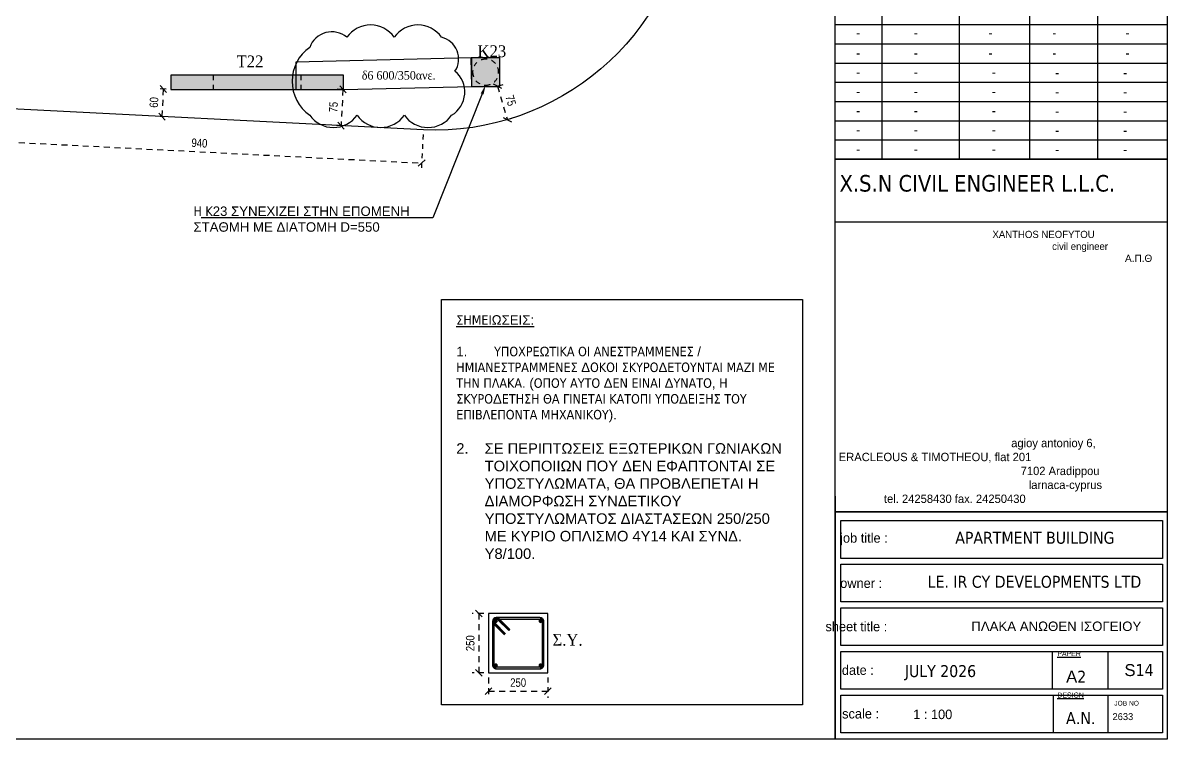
# Model space of a CAD drawing. Header units: millimetres. Extents: x -2171 to 1563, y -1758 to -1505.
# Drawn here: x -1074.01 to -1049.82, y -1630.29 to -1615.16 of the extents above; entities that cross this region are included whole.
import ezdxf
from ezdxf import colors
from ezdxf.entities.mleader import LeaderData, LeaderLine
from ezdxf.math import Vec2, Vec3

# ---------------------------------------------------------------- set-up
doc = ezdxf.new("R2010")
doc.units = ezdxf.units.MM
doc.header["$PDMODE"] = 32
for name, pattern in [('DASHED2', [0.375, 0.25, -0.125]), ('DOT', [0.025, 0, -0.025]), ('HIDDEN', [0.375, 0.25, -0.125]), ('HIDDEN2', [0.1875, 0.125, -0.0625])]:
    doc.linetypes.add(name, pattern=pattern)
doc.layers.get('Defpoints').update_dxf_attribs({"color": 6})
for name, color, linetype in [('-S_TEXT', 3, 'Continuous'), ('ANOIGMATA', 7, 'Continuous'), ('athinas comments', 10, 'Continuous'), ('Col_Det_1', 7, 'Continuous'), ('Col_Det_3', 7, 'Continuous'), ('Col_Det_Fill_3', 7, 'Continuous'), ('Fill_Col', 7, 'Continuous'), ('Geo_Beam', 7, 'Continuous'), ('Geo_Col', 7, 'Continuous'), ('Geo_Lines', 7, 'Continuous'), ('Text_Beam', 7, 'Continuous'), ('Text_Col_-1', 7, 'Continuous'), ('Text_Col_1', 7, 'Continuous')]:
    doc.layers.add(name, color=color, linetype=linetype)
doc.layers.add('A-ANNO-DIMS', color=1, linetype='Continuous', lineweight=9)
doc.layers.add('TEXT', color=20, linetype='Continuous', lineweight=13)
doc.styles.add('1-100', font='arial.ttf', dxfattribs={"width": 0.8})
doc.styles.add('S1TmsNwRmn1088_b_934_161', font='times.ttf', dxfattribs={"width": 0.933629, "height": 0.10875})
doc.styles.add('S1TmsNwRmn11_b_934_161', font='times.ttf', dxfattribs={"width": 0.933629, "height": 0.001087})
doc.styles.get("Standard").update_dxf_attribs({"font": 'tahoma.ttf'})
doc.dimstyles.new('Copy of 1-100', dxfattribs={"dimtxt": 0.18, "dimasz": 0.14, "dimexe": 0.14, "dimexo": 0.1, "dimgap": 0.09, "dimtad": 1, "dimdec": 0, "dimlfac": 100, "dimrnd": 5, "dimzin": 5, "dimdsep": 46, "dimtxsty": '1-100', "dimblk": 'OBLIQUE', "dimcen": 0.09, "dimclrd": 1, "dimclre": 1, "dimclrt": 2, "dimadec": 0, "dimazin": 0, "dimtfac": 1, "dimtdec": 0, "dimtix": 1, "dimtmove": 2, "dimatfit": 3, "dimfxl": 5, "dimfxlon": 1, "dimtolj": 1, "dimtzin": 5, "dimarcsym": 0})
doc.dimstyles.new('dim 1-20', dxfattribs={"dimtxt": 0.18, "dimasz": 0.14, "dimexe": 0.14, "dimexo": 0.1, "dimgap": 0.09, "dimtad": 1, "dimdec": 0, "dimlfac": 200, "dimzin": 5, "dimdsep": 46, "dimtxsty": '1-100', "dimblk": 'OBLIQUE', "dimcen": 0.09, "dimclrd": 1, "dimclre": 1, "dimclrt": 2, "dimadec": 0, "dimazin": 0, "dimtfac": 1, "dimtdec": 0, "dimtix": 1, "dimtmove": 2, "dimatfit": 3, "dimldrblk": 'OBLIQUE', "dimfxl": 5, "dimfxlon": 1, "dimtolj": 1, "dimtzin": 5, "dimarcsym": 0})

# ---------------------------------------------------------------- blocks, each defined once
blk = doc.blocks.new('PINAKAKI')
at = {"color": 0}
for p, q in [((121988.65, -208358.392), (121988.65, -208373.351)), ((121989.64, -208370.631), (121989.64, -208374.541)), ((121991.28, -208374.541), (121991.28, -208370.631)), ((121992.766, -208374.541), (121992.766, -208370.631)), ((121994.208, -208374.541), (121994.208, -208370.631)), ((121995.67, -208375.87), (121988.651, -208375.87)), ((121988.651, -208381.659), (121988.651, -208386.792)), ((121988.774, -208382.974), (121988.774, -208382.175)), ((121988.774, -208383.895), (121988.774, -208383.096)), ((121988.774, -208384.816), (121988.774, -208384.018)), ((121988.774, -208385.738), (121988.774, -208384.939)), ((121988.774, -208386.659), (121988.774, -208385.861))]:
    blk.add_line(p, q, dxfattribs=at)
at = {"color": 3}
blk.add_line((121995.67, -208372.455), (121995.67, -208374.541), dxfattribs=at)
at = {"color": 0}
for points in [[(121988.651, -208370.631), (121995.67, -208370.631), (121995.67, -208374.541), (121988.651, -208374.541)], [(121988.651, -208370.631), (121995.67, -208370.631), (121995.67, -208374.541), (121988.651, -208374.541)], [(121988.651, -208374.541), (121995.67, -208374.541), (121995.67, -208381.988), (121988.651, -208381.988)], [(121988.651, -208381.988), (121995.67, -208381.988), (121995.67, -208386.792), (121988.651, -208386.792)]]:
    blk.add_lwpolyline(points, close=True, dxfattribs=at)
for points in [[(121988.651, -208371.697), (121995.67, -208371.697)], [(121988.651, -208372.103), (121995.67, -208372.103)], [(121988.651, -208372.51), (121995.67, -208372.51)], [(121988.651, -208372.916), (121995.67, -208372.916)], [(121988.651, -208373.322), (121995.67, -208373.322)], [(121988.651, -208373.728), (121995.67, -208373.728)], [(121988.651, -208374.135), (121995.67, -208374.135)], [(121988.774, -208382.175), (121995.574, -208382.175), (121995.574, -208382.974), (121988.774, -208382.974)], [(121988.774, -208383.096), (121995.574, -208383.096), (121995.574, -208383.895), (121988.774, -208383.895)], [(121988.774, -208384.018), (121995.574, -208384.018), (121995.574, -208384.816), (121988.774, -208384.816)], [(121988.774, -208384.939), (121995.574, -208384.939), (121995.574, -208385.738), (121988.774, -208385.738)], [(121993.239, -208384.939), (121993.239, -208385.738)], [(121994.417, -208384.939), (121994.417, -208385.738)], [(121988.774, -208385.861), (121995.574, -208385.861), (121995.574, -208386.659), (121988.774, -208386.659)], [(121993.259, -208385.861), (121993.259, -208386.659)], [(121994.417, -208385.861), (121994.417, -208386.659)]]:
    blk.add_lwpolyline(points, dxfattribs=at)
blk.add_lwpolyline([(121988.651, -208374.541), (121995.67, -208374.541)])
at = {"layer": 'ANOIGMATA', "attachment_point": 1}
for s, insert, char_height, width in [('\\pi4.5494;{\\fBankGothic Lt BT|b0|i0|c0|p34;\\H1.5x;\\C7;XANTHOS NEOFYTOU\\P\\pi5.8103;civil engineer\\P\\pi7.351;\\fArial|b0|i0|c161|p34;Α.Π.Θ}', (121987.429, -208376.054), 0.10094, 7.9171), ('\\pi4.88765;{\\fBankGothic Lt BT|b0|i0|c161|p34;\\H1.1667x;\\C0;agioy antonioy 6,\\P\\pi1.24243;ERACLEOUS & TIMOTHEOU, flat 201\\P\\pi5.08735;7102 Aradippou\\P\\pi5.25915;larnaca-cyprus\\P\\pi2.19835;tel. 24258430 fax. 24250430}', (121987.487, -208380.449), 0.15141, 8.05841), ('\\pi1.00598;{\\fBankGothic Lt BT|b0|i0|c0|p34;\\H1.5x;\\C7; \\H1.3333x; job title :}', (121987.622, -208382.441), 0.10094, 3.33818), ('\\A1;{\\H0.99983x;\\C7;APARTMENT BUILDING  \\H0.75013x;  }', (121991.193, -208382.412), 0.25234, 5.34758), ('\\pi1.54818;{\\fBankGothic Lt BT|b0|i0|c0|p34;\\H1.5x;\\C7; \\H1.3333x; owner :}', (121987.081, -208383.397), 0.10094, 3.33818), ('\\A1;{\\C7;LE. IR CY DEVELOPMENTS LTD  }', (121990.609, -208383.342), 0.2523, 5.34758), ('{\\fBankGothic Lt BT|b0|i0|c0|p34;\\C7;     sheet title :}', (121988.074, -208384.313), 0.20187, 3.33818), ('\\pi1.70638;{\\fBankGothic Lt BT|b0|i0|c161|p34;\\H0.5x;\\L\\C7;PAPER\\H2x;\\l }', (121991.643, -208384.933), 0.2125, 3.51387), ('\\pi1.98789;{\\fBankGothic Lt BT|b0|i0|c0|p34;\\C7; date :}', (121986.733, -208385.234), 0.20187, 3.33818), ('{\\fTahoma|b0|i0|c0|p34;\\C7;JULY 2026}', (121990.127, -208385.229), 0.25234, 4.57511), ('\\pi1.70638;{\\fBankGothic Lt BT|b0|i0|c0|p34;\\H0.5x;\\L\\C7;DESIGN\\H2x;\\l }', (121991.643, -208385.808), 0.2125, 3.51387), ('\\pi1.77876;{\\fBankGothic Lt BT|b0|i0|c0|p34;\\C7; scale :}', (121986.947, -208386.155), 0.20187, 3.33818), ('\\pi0.81053;{\\fBankGothic Lt BT|b0|i0|c0|p34;\\C7;JOB NO}', (121993.744, -208385.984), 0.10094, 3.33818), ('\\pi1.1781;{\\fBankGothic Lt BT|b0|i0|c161|p34;\\C7;2\\fBankGothic Lt BT|b0|i0|c0|p34;633}', (121993.339, -208386.244), 0.14671, 4.85205)]:
    blk.add_mtext(s, dxfattribs=dict(at, insert=insert, char_height=char_height, width=width))
at = {"layer": 'ANOIGMATA', "char_height": 0.25234, "attachment_point": 1}
for s, insert in [('{\\fArial|b0|i0|c186|p34;A}2', (121993.535, -208385.347)), ('A{\\fArial|b0|i0|c186|p34;.}N{\\fArial|b0|i0|c186|p34;.}', (121993.535, -208386.222))]:
    blk.add_mtext_dynamic_manual_height_columns(s, width=10.89316, gutter_width=1, heights=[0], dxfattribs=dict(at, insert=insert))
at = {"layer": 'TEXT', "color": 0, "attachment_point": 1}
for s, insert, char_height, width in [('\\pi0.46934;{\\H0.8x;\\C7;-}', (121988.625, -208371.768), 0.25391, 1.01563), ('\\pi1.23106;{\\H0.8x;\\C7;-}', (121989.084, -208371.768), 0.25391, 2.53906), ('\\pi1.09396;{\\H0.8x;\\C7;   -}', (121990.571, -208371.768), 0.25391, 2.53906), ('\\pi1.23106;{\\H0.8x;\\C7;-}', (121992.012, -208371.768), 0.25391, 2.53906), ('\\pi1.23106;{\\H0.8x;\\C7;-}', (121993.558, -208371.768), 0.25391, 2.53906), ('\\pi0.46934;{\\H0.8x;\\C7;-}', (121988.625, -208372.192), 0.25391, 1.01563), ('\\pi1.23106;{\\H0.8x;\\C7;-}', (121989.084, -208372.192), 0.25391, 2.53906), ('\\pi1.09396;{\\H0.8x;\\C7;   -}', (121990.571, -208372.192), 0.25391, 2.53906), ('\\pi1.23106;{\\H0.8x;\\C7;-}', (121992.012, -208372.192), 0.25391, 2.53906), ('\\pi1.23106;{\\H0.8x;\\C7;-}', (121993.558, -208372.192), 0.25391, 2.53906), ('\\pi0.46934;{\\H0.8x;\\C7;-}', (121988.625, -208372.598), 0.25391, 1.01563), ('\\pi1.23106;{\\H0.8x;\\C7;-}', (121989.084, -208372.598), 0.25391, 2.53906), ('\\pi1.23106;{\\H0.8x;\\C7;-}', (121990.732, -208372.598), 0.25391, 2.53906), ('\\pi0.5953;{\\fTahoma|b0|i0|c161|p34;\\H0.8x;\\C7;-}', (121992.706, -208372.607), 0.25391, 1.26753), ('\\pi0.5953;{\\fTahoma|b0|i0|c161|p34;\\H0.8x;\\C7;-}', (121994.148, -208372.607), 0.25391, 1.26753), ('\\pi0.46934;{\\H0.8x;\\C7;-}', (121988.625, -208373.004), 0.25391, 1.01563), ('\\pi1.23106;{\\H0.8x;\\C7;-}', (121989.084, -208373.004), 0.25391, 2.53906), ('\\pi1.23106;{\\H0.8x;\\C7;-}', (121990.732, -208373.004), 0.25391, 2.53906), ('\\pi0.5953;{\\fTahoma|b0|i0|c161|p34;\\H0.8x;\\C7;-}', (121992.706, -208373.013), 0.25391, 1.26753), ('\\pi0.5953;{\\fTahoma|b0|i0|c161|p34;\\H0.8x;\\C7;-}', (121994.148, -208373.013), 0.25391, 1.26753), ('\\pi0.46934;{\\H0.8x;\\C7;-}', (121988.625, -208373.41), 0.25391, 1.01563), ('\\pi1.23106;{\\H0.8x;\\C7;-}', (121989.084, -208373.41), 0.25391, 2.53906), ('\\pi1.23106;{\\H0.8x;\\C7;-}', (121990.732, -208373.41), 0.25391, 2.53906), ('\\pi0.5953;{\\fTahoma|b0|i0|c161|p34;\\H0.8x;\\C7;-}', (121992.706, -208373.419), 0.25391, 1.26753), ('\\pi0.5953;{\\fTahoma|b0|i0|c161|p34;\\H0.8x;\\C7;-}', (121994.148, -208373.419), 0.25391, 1.26753), ('\\pi0.46934;{\\H0.8x;\\C7;-}', (121988.625, -208373.817), 0.25391, 1.01563), ('\\pi1.23106;{\\H0.8x;\\C7;-}', (121989.084, -208373.817), 0.25391, 2.53906), ('\\pi1.23106;{\\H0.8x;\\C7;-}', (121990.732, -208373.817), 0.25391, 2.53906), ('\\pi0.5953;{\\fTahoma|b0|i0|c161|p34;\\H0.8x;\\C7;-}', (121992.706, -208373.826), 0.25391, 1.26753), ('\\pi0.5953;{\\fTahoma|b0|i0|c161|p34;\\H0.8x;\\C7;-}', (121994.148, -208373.826), 0.25391, 1.26753), ('\\pi0.46934;{\\H0.8x;\\C7;-}', (121988.625, -208374.223), 0.25391, 1.01563), ('\\pi1.23106;{\\H0.8x;\\C7;-}', (121989.084, -208374.223), 0.25391, 2.53906), ('\\pi1.23106;{\\H0.8x;\\C7;-}', (121990.732, -208374.223), 0.25391, 2.53906), ('\\pi0.5953;{\\fTahoma|b0|i0|c161|p34;\\H0.8x;\\C7;-}', (121992.706, -208374.232), 0.25391, 1.26753), ('\\pi0.5953;{\\fTahoma|b0|i0|c161|p34;\\H0.8x;\\C7;-}', (121994.148, -208374.232), 0.25391, 1.26753), ('X.S.N CIVIL ENGINEER L.L.C.\\P', (121988.746, -208374.875), 0.35, 6.92207)]:
    blk.add_mtext(s, dxfattribs=dict(at, insert=insert, char_height=char_height, width=width))
blk = doc.blocks.new('_Oblique')
at = {"color": 0, "linetype": 'ByBlock', "lineweight": -2}
blk.add_line((-0.5, -0.5), (0.5, 0.5), dxfattribs=at)
blk = doc.blocks.new('*D62')
at = {"layer": 'A-ANNO-DIMS', "color": 1, "linetype": 'HIDDEN', "lineweight": -2, "ltscale": 0.5, "transparency": 16777216}
blk.add_line((-1074.96, -1617.043), (-1074.997, -1617.784), dxfattribs=at)
at = {"layer": 'A-ANNO-DIMS', "color": 1, "linetype": 'DASHED2', "lineweight": -2, "ltscale": 0.5, "transparency": 16777216}
blk.add_line((-1074.99, -1617.645), (-1065.579, -1618.125), dxfattribs=at)
at = {"layer": 'A-ANNO-DIMS', "color": 1, "linetype": 'HIDDEN2', "lineweight": -2, "ltscale": 0.5, "transparency": 16777216}
blk.add_line((-1065.549, -1617.524), (-1065.586, -1618.265), dxfattribs=at)
at = {"layer": 'Defpoints', "color": 0, "ltscale": 0.5, "transparency": 16777216}
for p in [(-1074.955, -1616.943), (-1065.544, -1617.424), (-1065.579, -1618.125)]:
    blk.add_point(p, dxfattribs=at)
at = {"layer": 'A-ANNO-DIMS', "color": 1, "lineweight": -2, "ltscale": 0.5, "transparency": 16777216, "xscale": 0.14, "yscale": 0.14, "zscale": 0.14}
for p, rotation in [((-1074.99, -1617.645), 177.0775280535242), ((-1065.579, -1618.125), 357.0775280535242)]:
    blk.add_blockref('_Oblique', p, dxfattribs=dict(at, rotation=rotation))
at = {"layer": 'A-ANNO-DIMS', "color": 2, "ltscale": 0.5, "transparency": 16777216, "insert": (-1070.276, -1617.703), "char_height": 0.18, "attachment_point": 5, "rotation": 357.0775, "style": '1-100'}
blk.add_mtext('\\A1;940', dxfattribs=at)
blk = doc.blocks.new('*D84')
at = {"layer": 'A-ANNO-DIMS', "color": 1, "linetype": 'HIDDEN', "lineweight": -2, "ltscale": 0.5, "transparency": 16777216}
blk.add_line((-1070.98, -1616.566), (-1071.181, -1616.556), dxfattribs=at)
at = {"layer": 'A-ANNO-DIMS', "color": 1, "linetype": 'DASHED2', "lineweight": -2, "ltscale": 0.5, "transparency": 16777216}
blk.add_line((-1071.041, -1616.563), (-1071.07, -1617.142), dxfattribs=at)
at = {"layer": 'A-ANNO-DIMS', "color": 1, "linetype": 'HIDDEN2', "lineweight": -2, "ltscale": 0.5, "transparency": 16777216}
blk.add_line((-1071.009, -1617.145), (-1071.21, -1617.134), dxfattribs=at)
at = {"layer": 'Defpoints', "color": 0, "ltscale": 0.5, "transparency": 16777216}
for p in [(-1070.88, -1616.571), (-1071.07, -1617.142), (-1070.909, -1617.15)]:
    blk.add_point(p, dxfattribs=at)
at = {"layer": 'A-ANNO-DIMS', "color": 1, "lineweight": -2, "ltscale": 0.5, "transparency": 16777216, "xscale": 0.14, "yscale": 0.14, "zscale": 0.14}
for p, rotation in [((-1071.041, -1616.563), 87.07752805351416), ((-1071.07, -1617.142), 267.0775280535141)]:
    blk.add_blockref('_Oblique', p, dxfattribs=dict(at, rotation=rotation))
at = {"layer": 'A-ANNO-DIMS', "color": 2, "ltscale": 0.5, "transparency": 16777216, "insert": (-1071.237, -1616.843), "char_height": 0.18, "attachment_point": 5, "rotation": 87.0775, "style": '1-100'}
blk.add_mtext('\\A1;60', dxfattribs=at)
blk = doc.blocks.new('*D85')
at = {"layer": 'A-ANNO-DIMS', "color": 1, "linetype": 'HIDDEN', "lineweight": -2, "ltscale": 0.5, "transparency": 16777216}
blk.add_line((-1067.243, -1616.57), (-1067.383, -1616.563), dxfattribs=at)
at = {"layer": 'A-ANNO-DIMS', "color": 1, "linetype": 'DASHED2', "lineweight": -2, "ltscale": 0.5, "transparency": 16777216}
blk.add_line((-1067.243, -1616.57), (-1067.282, -1617.335), dxfattribs=at)
at = {"layer": 'A-ANNO-DIMS', "color": 1, "linetype": 'HIDDEN2', "lineweight": -2, "ltscale": 0.5, "transparency": 16777216}
blk.add_line((-1067.282, -1617.335), (-1067.422, -1617.328), dxfattribs=at)
at = {"layer": 'Defpoints', "color": 0, "ltscale": 0.5, "transparency": 16777216}
for p in [(-1067.23, -1616.571), (-1067.282, -1617.335), (-1067.269, -1617.336)]:
    blk.add_point(p, dxfattribs=at)
at = {"layer": 'A-ANNO-DIMS', "color": 1, "lineweight": -2, "ltscale": 0.5, "transparency": 16777216, "xscale": 0.14, "yscale": 0.14, "zscale": 0.14}
for p, rotation in [((-1067.243, -1616.57), 87.0775280535271), ((-1067.282, -1617.335), 267.0775280535271)]:
    blk.add_blockref('_Oblique', p, dxfattribs=dict(at, rotation=rotation))
at = {"layer": 'A-ANNO-DIMS', "color": 2, "ltscale": 0.5, "transparency": 16777216, "insert": (-1067.444, -1616.943), "char_height": 0.18, "attachment_point": 5, "rotation": 87.0775, "style": '1-100'}
blk.add_mtext('\\A1;75', dxfattribs=at)
blk = doc.blocks.new('*D86')
at = {"layer": 'A-ANNO-DIMS', "color": 1, "linetype": 'HIDDEN', "lineweight": -2, "ltscale": 0.5, "transparency": 16777216}
blk.add_line((-1063.974, -1616.503), (-1063.84, -1616.463), dxfattribs=at)
at = {"layer": 'A-ANNO-DIMS', "color": 1, "linetype": 'DASHED2', "lineweight": -2, "ltscale": 0.5, "transparency": 16777216}
blk.add_line((-1063.974, -1616.503), (-1063.766, -1617.206), dxfattribs=at)
at = {"layer": 'A-ANNO-DIMS', "color": 1, "linetype": 'HIDDEN2', "lineweight": -2, "ltscale": 0.5, "transparency": 16777216}
blk.add_line((-1063.766, -1617.206), (-1063.632, -1617.167), dxfattribs=at)
at = {"layer": 'Defpoints', "color": 0, "ltscale": 0.5, "transparency": 16777216}
for p in [(-1063.977, -1616.504), (-1063.769, -1617.207), (-1063.766, -1617.206)]:
    blk.add_point(p, dxfattribs=at)
at = {"layer": 'A-ANNO-DIMS', "color": 1, "lineweight": -2, "ltscale": 0.5, "transparency": 16777216, "xscale": 0.14, "yscale": 0.14, "zscale": 0.14}
for p, rotation in [((-1063.974, -1616.503), 106.4748874503799), ((-1063.766, -1617.206), 286.4748874503799)]:
    blk.add_blockref('_Oblique', p, dxfattribs=dict(at, rotation=rotation))
at = {"layer": 'A-ANNO-DIMS', "color": 2, "ltscale": 0.5, "transparency": 16777216, "insert": (-1063.696, -1616.803), "char_height": 0.18, "attachment_point": 5, "rotation": 286.4749, "style": '1-100'}
blk.add_mtext('\\A1;75', dxfattribs=at)
blk = doc.blocks.new('*D1514')
at = {"layer": 'Col_Det_1', "color": 1, "linetype": 'HIDDEN', "lineweight": -2, "ltscale": 0.5, "transparency": 16777216}
blk.add_line((-1064.266, -1627.642), (-1064.51, -1627.642), dxfattribs=at)
at = {"layer": 'Col_Det_1', "color": 1, "linetype": 'DASHED2', "lineweight": -2, "ltscale": 0.5, "transparency": 16777216}
blk.add_line((-1064.37, -1627.642), (-1064.37, -1628.896), dxfattribs=at)
at = {"layer": 'Col_Det_1', "color": 1, "linetype": 'HIDDEN2', "lineweight": -2, "ltscale": 0.5, "transparency": 16777216}
blk.add_line((-1064.266, -1628.896), (-1064.51, -1628.896), dxfattribs=at)
at = {"layer": 'Defpoints', "color": 0, "linetype": 'Continuous', "ltscale": 0.5, "transparency": 16777216}
for p in [(-1064.166, -1627.642), (-1064.37, -1628.896), (-1064.166, -1628.896)]:
    blk.add_point(p, dxfattribs=at)
at = {"layer": 'Col_Det_1', "color": 1, "linetype": 'Continuous', "lineweight": -2, "ltscale": 0.5, "transparency": 16777216, "xscale": 0.14, "yscale": 0.14, "zscale": 0.14}
for p, rotation in [((-1064.37, -1627.642), 90), ((-1064.37, -1628.896), 270)]:
    blk.add_blockref('_Oblique', p, dxfattribs=dict(at, rotation=rotation))
at = {"layer": 'Col_Det_1', "color": 2, "linetype": 'Continuous', "ltscale": 0.5, "transparency": 16777216, "insert": (-1064.552, -1628.269), "char_height": 0.18, "attachment_point": 5, "rotation": 90, "style": '1-100'}
blk.add_mtext('\\A1;250', dxfattribs=at)
blk = doc.blocks.new('*D1515')
at = {"layer": 'Col_Det_1', "color": 1, "linetype": 'HIDDEN', "lineweight": -2, "ltscale": 0.5, "transparency": 16777216}
blk.add_line((-1064.166, -1628.996), (-1064.166, -1629.423), dxfattribs=at)
at = {"layer": 'Col_Det_1', "color": 1, "linetype": 'HIDDEN2', "lineweight": -2, "ltscale": 0.5, "transparency": 16777216}
blk.add_line((-1062.912, -1628.996), (-1062.912, -1629.423), dxfattribs=at)
at = {"layer": 'Col_Det_1', "color": 1, "linetype": 'DASHED2', "lineweight": -2, "ltscale": 0.5, "transparency": 16777216}
blk.add_line((-1064.166, -1629.283), (-1062.912, -1629.283), dxfattribs=at)
at = {"layer": 'Defpoints', "color": 0, "linetype": 'Continuous', "ltscale": 0.5, "transparency": 16777216}
for p in [(-1064.166, -1628.896), (-1062.912, -1628.896), (-1062.912, -1629.283)]:
    blk.add_point(p, dxfattribs=at)
at = {"layer": 'Col_Det_1', "color": 1, "linetype": 'Continuous', "lineweight": -2, "ltscale": 0.5, "transparency": 16777216, "xscale": 0.14, "yscale": 0.14, "zscale": 0.14, "rotation": 180}
blk.add_blockref('_Oblique', (-1064.166, -1629.283), dxfattribs=at)
at = {"layer": 'Col_Det_1', "color": 1, "linetype": 'Continuous', "lineweight": -2, "ltscale": 0.5, "transparency": 16777216, "xscale": 0.14, "yscale": 0.14, "zscale": 0.14}
blk.add_blockref('_Oblique', (-1062.912, -1629.283), dxfattribs=at)
at = {"layer": 'Col_Det_1', "color": 2, "linetype": 'Continuous', "ltscale": 0.5, "transparency": 16777216, "insert": (-1063.539, -1629.101), "char_height": 0.18, "attachment_point": 5, "style": '1-100'}
blk.add_mtext('\\A1;250', dxfattribs=at)

msp = doc.modelspace()

# ---------------------------------------------------------------- hatches: boundary and pattern name
at = {"layer": 'Col_Det_Fill_3'}
for color, points in [(252, [(-1063.9661, -1627.7737), (-1063.9435, -1627.751, 0.6681786), (-1064.08, -1627.8076), (-1064.048, -1627.8076, -0.6681786)]), (252, [(-1064, -1627.7596), (-1064, -1627.7276, 0.6681786), (-1064.0566, -1627.8642), (-1064.034, -1627.8415, -0.6681786)]), (252, [(-1064.048, -1627.8076), (-1064.08, -1627.8076), (-1064.08, -1628.7311), (-1064.048, -1628.7311)]), (252, [(-1064.034, -1627.8415), (-1064.0566, -1627.8642), (-1063.8303, -1628.0904), (-1063.8077, -1628.0678)]), (12, [(-1064.0114, -1627.7643, 0.4142136), (-1064.0434, -1627.7963, 0.4142136), (-1064.0114, -1627.8283, 0.4142136), (-1063.9794, -1627.7963, 0.4142136)]), (252, [(-1063.0749, -1627.7596), (-1063.0749, -1627.7276), (-1064, -1627.7276), (-1064, -1627.7596)]), (252, [(-1063.7398, -1627.9999), (-1063.7172, -1627.9773), (-1063.9435, -1627.751), (-1063.9661, -1627.7737)]), (12, [(-1063.0667, -1627.7643, 0.4142136), (-1063.0987, -1627.7963, 0.4142136), (-1063.0667, -1627.8283, 0.4142136), (-1063.0347, -1627.7963, 0.4142136)]), (252, [(-1063.03, -1627.8076), (-1062.998, -1627.8076, 0.4142136), (-1063.078, -1627.7276), (-1063.078, -1627.7596, -0.4142136)]), (252, [(-1063.03, -1628.7399), (-1062.998, -1628.7399), (-1062.998, -1627.8076), (-1063.03, -1627.8076)]), (252, [(-1064.048, -1628.7296), (-1064.08, -1628.7296, 0.4142136), (-1064, -1628.8096), (-1064, -1628.7776, -0.4142136)]), (12, [(-1064.0114, -1628.7089, 0.4142136), (-1064.0434, -1628.7409, 0.4142136), (-1064.0114, -1628.7729, 0.4142136), (-1063.9794, -1628.7409, 0.4142136)]), (252, [(-1064, -1628.7776), (-1064, -1628.8096), (-1063.069, -1628.8096), (-1063.069, -1628.7776)]), (12, [(-1063.0667, -1628.7089, 0.4142136), (-1063.0987, -1628.7409, 0.4142136), (-1063.0667, -1628.7729, 0.4142136), (-1063.0347, -1628.7409, 0.4142136)]), (252, [(-1063.078, -1628.7776), (-1063.078, -1628.8096, 0.4142136), (-1062.998, -1628.7296), (-1063.03, -1628.7296, -0.4142136)])]:
    msp.add_hatch(color=color, dxfattribs=at).paths.add_polyline_path(points)
at = {"layer": 'Fill_Col', "ltscale": 0.5, "transparency": 33554572}
h = msp.add_hatch(color=252, dxfattribs=at)
h.dxf.hatch_style = 1
h.paths.add_polyline_path([(-1064.5269, -1616.5037), (-1063.9269, -1616.5037), (-1063.9269, -1615.9037), (-1064.5269, -1615.9037)])
at = {"layer": 'Fill_Col'}
msp.add_hatch(color=252, dxfattribs=at).paths.add_polyline_path([(-1070.8799, -1616.5709), (-1067.2297, -1616.5709), (-1067.2297, -1616.2709), (-1070.8799, -1616.2709)])

# ---------------------------------------------------------------- linework, layer by layer
at = {"layer": '-S_TEXT', "ltscale": 5}
msp.add_lwpolyline([(-1107.97, -1590.2497), (-1049.8225, -1590.2497), (-1049.8225, -1630.2944), (-1107.97, -1630.2944)], close=True, dxfattribs=at)
at = {"layer": '-S_TEXT', "color": 3, "linetype": 'Continuous', "ltscale": 0.5}
msp.add_lwpolyline([(-1065.1619, -1621.0071), (-1057.5317, -1621.0071), (-1057.5317, -1629.5721), (-1065.1619, -1629.5721)], close=True, dxfattribs=at)
at = {"layer": 'athinas comments'}
msp.add_lwpolyline([(-1067.945, -1617.1137, 0.5205671), (-1066.945, -1617.1137, 0.5205671), (-1065.945, -1617.1137, 0.5205671), (-1064.945, -1617.1137, 0.5205671), (-1064.8745, -1616.1842, 0.5205671), (-1065.1581, -1615.4678, 0.5205671), (-1066.1581, -1615.4678, 0.5205671), (-1067.1581, -1615.4678, 0.5205671), (-1067.945, -1615.6808, 0.5205671)], format="xyb", close=True, dxfattribs=at)
at = {"layer": 'Col_Det_3', "color": 7}
for points in [[(-1064.166, -1627.6416), (-1064.166, -1628.8956)], [(-1062.912, -1627.6416), (-1064.166, -1627.6416)], [(-1062.912, -1628.8956), (-1062.912, -1627.6416)], [(-1064.08, -1627.8076), (-1064.08, -1628.7296)], [(-1064.0566, -1627.8642), (-1063.8303, -1628.0904)], [(-1064.048, -1628.7296), (-1064.048, -1627.8076)], [(-1063.8077, -1628.0678), (-1064.034, -1627.8415)], [(-1063.078, -1627.7276), (-1064, -1627.7276)], [(-1064, -1627.7596), (-1063.078, -1627.7596)], [(-1063.9661, -1627.7737), (-1063.7398, -1627.9999)], [(-1063.7172, -1627.9773), (-1063.9435, -1627.751)], [(-1063.03, -1627.8076), (-1063.03, -1628.7296)], [(-1062.998, -1628.7296), (-1062.998, -1627.8076)], [(-1063.7398, -1627.9999), (-1063.7172, -1627.9773)], [(-1063.078, -1628.7776), (-1064, -1628.7776)], [(-1064, -1628.8096), (-1063.078, -1628.8096)], [(-1064.166, -1628.8956), (-1062.912, -1628.8956)]]:
    msp.add_lwpolyline(points, dxfattribs=at)
for points in [[(-1063.9435, -1627.751, 0.6681786), (-1064.08, -1627.8076)], [(-1064, -1627.7276, 0.6681786), (-1064.0566, -1627.8642)], [(-1064.048, -1627.8076, -0.6681786), (-1063.9661, -1627.7737, -0.6681786)], [(-1064.034, -1627.8415, -0.6681786), (-1064, -1627.7596, -0.6681786)], [(-1064.0114, -1627.7643, 0.4142136), (-1064.0434, -1627.7963, 0.4142136)], [(-1064.0434, -1627.7963, 0.4142136), (-1064.0114, -1627.8283, 0.4142136)], [(-1063.9794, -1627.7963, 0.4142136), (-1064.0114, -1627.7643, 0.4142136)], [(-1064.0114, -1627.8283, 0.4142136), (-1063.9794, -1627.7963, 0.4142136)], [(-1063.0667, -1627.7643, 0.4142136), (-1063.0987, -1627.7963, 0.4142136)], [(-1063.0987, -1627.7963, 0.4142136), (-1063.0667, -1627.8283, 0.4142136)], [(-1062.998, -1627.8076, 0.4142136), (-1063.078, -1627.7276)], [(-1063.078, -1627.7596, -0.4142136), (-1063.03, -1627.8076, -0.4142136)], [(-1063.0347, -1627.7963, 0.4142136), (-1063.0667, -1627.7643, 0.4142136)], [(-1063.0667, -1627.8283, 0.4142136), (-1063.0347, -1627.7963, 0.4142136)], [(-1064.08, -1628.7296, 0.4142136), (-1064, -1628.8096)], [(-1064, -1628.7776, -0.4142136), (-1064.048, -1628.7296, -0.4142136)], [(-1064.0114, -1628.7089, 0.4142136), (-1064.0434, -1628.7409, 0.4142136)], [(-1064.0434, -1628.7409, 0.4142136), (-1064.0114, -1628.7729, 0.4142136)], [(-1063.9794, -1628.7409, 0.4142136), (-1064.0114, -1628.7089, 0.4142136)], [(-1064.0114, -1628.7729, 0.4142136), (-1063.9794, -1628.7409, 0.4142136)], [(-1063.0667, -1628.7089, 0.4142136), (-1063.0987, -1628.7409, 0.4142136)], [(-1063.0987, -1628.7409, 0.4142136), (-1063.0667, -1628.7729, 0.4142136)], [(-1063.078, -1628.8096, 0.4142136), (-1062.998, -1628.7296)], [(-1063.03, -1628.7296, -0.4142136), (-1063.078, -1628.7776, -0.4142136)], [(-1063.0347, -1628.7409, 0.4142136), (-1063.0667, -1628.7089, 0.4142136)], [(-1063.0667, -1628.7729, 0.4142136), (-1063.0347, -1628.7409, 0.4142136)]]:
    msp.add_lwpolyline(points, format="xyb", dxfattribs=at)
at = {"layer": 'Geo_Beam', "color": 94}
msp.add_lwpolyline([(-1068.2384, -1616.5709), (-1067.2297, -1616.5709), (-1064.5208, -1616.5037), (-1064.533, -1615.9038), (-1068.2384, -1615.9954)], close=True, dxfattribs=at)
at = {"layer": 'Geo_Col', "color": 94}
for points in [[(-1064.5269, -1616.5037), (-1063.9269, -1616.5037), (-1063.9269, -1615.9037), (-1064.5269, -1615.9037)], [(-1070.8799, -1616.5709), (-1067.2297, -1616.5709), (-1067.2297, -1616.2709), (-1070.8799, -1616.2709)]]:
    msp.add_lwpolyline(points, close=True, dxfattribs=at)
at = {"layer": 'Geo_Col', "color": 94, "linetype": 'HIDDEN2', "ltscale": 0.5}
msp.add_lwpolyline([(-1063.9519, -1616.2037, 0.4142136), (-1064.2269, -1615.9287, 0.4142136), (-1064.5019, -1616.2037, 0.4142136), (-1064.2269, -1616.4787, 0.4142136)], format="xyb", close=True, dxfattribs=at)
at = {"layer": 'Geo_Col', "color": 94, "linetype": 'DOT'}
for points in [[(-1070.8799, -1616.5709), (-1069.9799, -1616.5709), (-1069.9799, -1616.2709), (-1070.8799, -1616.2709)], [(-1067.2297, -1616.2709), (-1068.1297, -1616.2709), (-1068.1297, -1616.5709), (-1067.2297, -1616.5709)]]:
    msp.add_lwpolyline(points, close=True, dxfattribs=at)
at = {"layer": 'Geo_Lines', "color": 94}
msp.add_lwpolyline([(-1105.5772, -1602.356), (-1076.4796, -1602.356), (-1076.4796, -1600.9906), (-1061.0679, -1600.9906, -0.4198849), (-1058.8758, -1603.2255), (-1059.9301, -1612.6262, -0.3947332), (-1065.5435, -1617.4237), (-1074.9546, -1616.9433, -0.4049166), (-1076.8887, -1614.8684), (-1076.5104, -1611.1198, 0.0864711), (-1076.6129, -1610.4984, 0.6667063), (-1077.0647, -1610.4934, 0.0742106), (-1077.1796, -1611.0687), (-1077.1799, -1615.0465, -0.4141148), (-1079.139, -1617.006), (-1083.5141, -1617.0062, -0.414237), (-1084.9796, -1615.5407), (-1084.9796, -1615.0362), (-1085.3796, -1615.0362), (-1085.3796, -1615.4133, -0.4301222), (-1086.7575, -1616.7187), (-1098.0612, -1616.3463, -0.4610985), (-1106.2777, -1606.0553)], format="xyb", close=True, dxfattribs=at)

# ---------------------------------------------------------------- block references
at = {"layer": '-S_TEXT', "linetype": 'Continuous', "ltscale": 0.5}
msp.add_blockref('PINAKAKI', (-123045.4927, 206756.498), dxfattribs=at)

# ---------------------------------------------------------------- texts
at = {"layer": '-S_TEXT', "linetype": 'Continuous', "ltscale": 0.5, "insert": (-1064.8471, -1621.3388), "char_height": 0.2, "attachment_point": 1}
msp.add_mtext_dynamic_manual_height_columns('{\\LΣΗΜΕΙ\\fArial|b0|i0|c186|p34;Ω\\fArial|b0|i0|c161|p34;ΣΕΙΣ\\fArial|b0|i0|c186|p34;:\\P\\l\\P\\pi-0.6,l0.6,t0.6;1.^I}ΥΠΟΧΡΕ{\\fArial|b0|i0|c186|p34;Ω}ΤΙΚΑ ΟΙ ΑΝΕΣΤΡΑΜΜΕΝΕΣ {\\fArial|b0|i0|c186|p34;/ }ΗΜΙΑΝΕΣΤΡΑΜΜΕΝΕΣ {\\fArial|b0|i0|c186|p34;Δ}ΟΚΟΙ ΣΚΥΡΟ{\\fArial|b0|i0|c186|p34;Δ}ΕΤΟΥΝΤΑΙ ΜΑΖΙ ΜΕ ΤΗΝ ΠΛΑΚΑ{\\fArial|b0|i0|c186|p34;. (}ΟΠΟΥ ΑΥΤΟ {\\fArial|b0|i0|c186|p34;Δ}ΕΝ ΕΙΝΑΙ {\\fArial|b0|i0|c186|p34;Δ}ΥΝΑΤΟ{\\fArial|b0|i0|c186|p34;, }Η ΣΚΥΡΟ{\\fArial|b0|i0|c186|p34;Δ}ΕΤΗΣΗ ΘΑ ΓΙΝΕΤΑΙ ΚΑΤΟΠΙ ΥΠΟ{\\fArial|b0|i0|c186|p34;Δ}ΕΙΞΗΣ ΤΟΥ ΕΠΙΒΛΕΠΟΝΤΑ ΜΗΧΑΝΙΚΟΥ{\\fArial|b0|i0|c186|p34;).\\P\\pi0,l0,tz;\\A1;\\fArial|b0|i0|c161|p34;\\H1.11111x;\\P\\pi-0.6,l0.6,t0.6;2.^IΣΕ ΠΕΡΙΠΤ\\fArial|b0|i0|c186|p34;Ω\\fArial|b0|i0|c161|p34;ΣΕΙΣ ΕΞ\\fArial|b0|i0|c186|p34;Ω\\fArial|b0|i0|c161|p34;ΤΕΡΙΚ\\fArial|b0|i0|c186|p34;Ω\\fArial|b0|i0|c161|p34;Ν Γ\\fArial|b0|i0|c186|p34;Ω\\fArial|b0|i0|c161|p34;ΝΙΑΚ\\fArial|b0|i0|c186|p34;Ω\\fArial|b0|i0|c161|p34;Ν ΤΟΙΧΟΠΟΙΙ\\fArial|b0|i0|c186|p34;Ω\\fArial|b0|i0|c161|p34;Ν ΠΟΥ \\fArial|b0|i0|c186|p34;Δ\\fArial|b0|i0|c161|p34;ΕΝ ΕΦΑΠΤΟΝΤΑΙ ΣΕ ΥΠΟΣΤΥΛ\\fArial|b0|i0|c186|p34;Ω\\fArial|b0|i0|c161|p34;ΜΑΤΑ\\fArial|b0|i0|c186|p34;, \\fArial|b0|i0|c161|p34;ΘΑ ΠΡΟΒΛΕΠΕΤΑΙ Η \\fArial|b0|i0|c186|p34;Δ\\fArial|b0|i0|c161|p34;ΙΑΜΟΡΦ\\fArial|b0|i0|c186|p34;Ω\\fArial|b0|i0|c161|p34;ΣΗ ΣΥΝ\\fArial|b0|i0|c186|p34;Δ\\fArial|b0|i0|c161|p34;ΕΤΙΚΟΥ ΥΠΟΣΤΥΛ\\fArial|b0|i0|c186|p34;Ω\\fArial|b0|i0|c161|p34;ΜΑΤΟΣ \\fArial|b0|i0|c186|p34;Δ\\fArial|b0|i0|c161|p34;ΙΑΣΤΑΣΕ\\fArial|b0|i0|c186|p34;Ω\\fArial|b0|i0|c161|p34;Ν \\fArial|b0|i0|c186|p34;250/250\\fArial|b0|i0|c161|p34; ΜΕ ΚΥΡΙΟ ΟΠΛΙΣΜΟ \\fArial|b0|i0|c186|p34;4\\fArial|b0|i0|c161|p34;Υ\\fArial|b0|i0|c186|p34;14\\fArial|b0|i0|c161|p34; ΚΑΙ ΣΥΝ\\fArial|b0|i0|c186|p34;Δ. \\fArial|b0|i0|c161|p34;Υ\\fArial|b0|i0|c186|p34;8/100.}', width=7.052977, gutter_width=1, heights=[0], dxfattribs=at)
at = {"layer": '-S_TEXT', "ltscale": 5, "insert": (-1050.7245, -1628.7101), "char_height": 0.252344, "attachment_point": 1}
msp.add_mtext_dynamic_manual_height_columns('{\\fArial|b0|i0|c186|p34;S}14', width=10.893157, gutter_width=1, heights=[0], dxfattribs=at)
at = {"layer": '-S_TEXT', "ltscale": 5, "insert": (-1055.264, -1629.6709), "char_height": 0.201875, "width": 3.338181, "attachment_point": 1}
msp.add_mtext('{\\fBankGothic Lt BT|b0|i0|c161|p34;\\C7; 1 : \\fBankGothic Lt BT|b0|i0|c0|p34;10\\fBankGothic Lt BT|b0|i0|c161|p34;0}', dxfattribs=at)
at = {"layer": 'A-ANNO-DIMS', "color": 7, "linetype": 'Continuous', "insert": (-1053.9622, -1627.8106), "char_height": 0.2, "width": 4.491897, "attachment_point": 1}
msp.add_mtext('{\\fArial|b0|i0|c161|p34;ΠΛΑΚΑ ΑΝΩΘΕΝ ΙΣΟΓΕΙΟΥ}', dxfattribs=at)
at = {"layer": 'Text_Beam', "color": 3, "style": 'S1TmsNwRmn1088_b_934_161', "width": 0.933629}
msp.add_text(' δ6 600/350ανε.', height=0.18, dxfattribs=at).set_placement((-1066.9082, -1616.3612))
at = {"layer": 'Text_Col_-1', "color": 200, "style": 'S1TmsNwRmn11_b_934_161', "width": 0.933629}
for s, p in [('K23', (-1064.3987, -1615.8866)), ('T22', (-1069.4915, -1616.102))]:
    msp.add_text(s, height=0.25, dxfattribs=at).set_placement(p)
at = {"layer": 'Text_Col_1', "color": 200, "style": 'S1TmsNwRmn11_b_934_161', "width": 0.933629}
msp.add_text('Σ.Υ.', height=0.25, dxfattribs=at).set_placement((-1062.813, -1628.321))

# ---------------------------------------------------------------- dimensions: what is measured, and where the dimension line sits
at = {"layer": 'A-ANNO-DIMS', "color": 94, "ltscale": 0.5}
for p1, p2, distance, picture, middle in [((-1070.8799, -1616.5709), (-1070.9094, -1617.1498), -0.1611, '*D84', (-1071.2372, -1616.8429)), ((-1067.2297, -1616.5709), (-1067.2687, -1617.3356), -0.0133, '*D85', (-1067.4438, -1616.9433)), ((-1063.9769, -1616.5037), (-1063.7689, -1617.2072), 0.0029, '*D86', (-1063.696, -1616.8032)), ((-1074.9546, -1616.9433), (-1065.5435, -1617.4237), -0.7022, '*D62', (-1070.2756, -1617.7031))]:
    dim = msp.add_aligned_dim(p1=p1, p2=p2, distance=distance, dimstyle='Copy of 1-100', dxfattribs=at)
    dim.commit()
    dim.dimension.update_dxf_attribs({"geometry": picture, "text_midpoint": middle})
at = {"layer": 'Col_Det_1', "color": 94, "linetype": 'Continuous', "ltscale": 0.5}
dim = msp.add_linear_dim(base=(-1064.37, -1628.8956), p1=(-1064.166, -1627.6416), p2=(-1064.166, -1628.8956), angle=90, dimstyle='dim 1-20', override={"dimrnd": 5}, dxfattribs=at)
dim.commit()
dim.dimension.update_dxf_attribs({"geometry": '*D1514', "text_midpoint": (-1064.5519, -1628.2686)})
dim = msp.add_linear_dim(base=(-1062.912, -1629.2825), p1=(-1064.166, -1628.8956), p2=(-1062.912, -1628.8956), dimstyle='dim 1-20', override={"dimrnd": 5}, dxfattribs=at)
dim.commit()
dim.dimension.update_dxf_attribs({"geometry": '*D1515', "text_midpoint": (-1063.539, -1629.1006)})

# ---------------------------------------------------------------- leaders
at = {"layer": 'A-ANNO-DIMS', "color": 2, "linetype": 'Continuous', "ltscale": 0.5}
ml = msp.add_multileader_mtext('Standard', dxfattribs=at)
ml.set_content('{\\C3;Η Κ\\fArial|b0|i0|c186|p34;23 \\fArial|b0|i0|c161|p34;ΣΥΝΕΧΙΖΕΙ ΣΤΗΝ ΕΠΟΜΕΝΗ \\PΣΤΑΘΜΗ ΜΕ \\fArial|b0|i0|c186|p34;Δ\\fArial|b0|i0|c161|p34;ΙΑΤΟΜΗ \\fArial|b0|i0|c186|p34;D=\\fArial|b0|i0|c0|p34;5\\fArial|b0|i0|c186|p34;50}', color=2)
ml.set_leader_properties(color=1)
ml.build(insert=Vec2(0, 0))
ml.multileader.update_dxf_attribs({"text_right_attachment_type": 6, "dogleg_length": 0, "arrow_head_size": 0.2})
ctx = ml.context
ctx.base_point, ctx.char_height, ctx.arrow_head_size, ctx.landing_gap_size, ctx.plane_origin = Vec3(-1070.9029, -1619.1438), 0.2, 0.2, 0.5, Vec3(-1065.159, -1618.6301)
ctx.right_attachment = 6
notes = []
notes.append((ctx, [(0, (1, 1, 0), (-1065.3434, -1619.2821), (-1, 0), 0, [(0, [(-1064.2269, -1616.4787)], 0, [])])]))
ctx.mtext.insert, ctx.mtext.flow_direction = Vec3(-1070.4029, -1619.0421), 5
for ctx, leaders in notes:
    for number, flags, end, landing, length, lines in leaders:
        leader = LeaderData()
        leader.index, (leader.has_last_leader_line, leader.has_dogleg_vector, leader.attachment_direction) = number, flags
        leader.last_leader_point, leader.dogleg_vector, leader.dogleg_length = Vec3(end), Vec3(landing), length
        for number, points, colour, breaks in lines:
            line = LeaderLine()
            line.index, line.vertices, line.color, line.breaks = number, Vec3.list(points), colors.encode_raw_color(colour), breaks
            leader.lines.append(line)
        ctx.leaders.append(leader)

doc.saveas('drawing.dxf')
